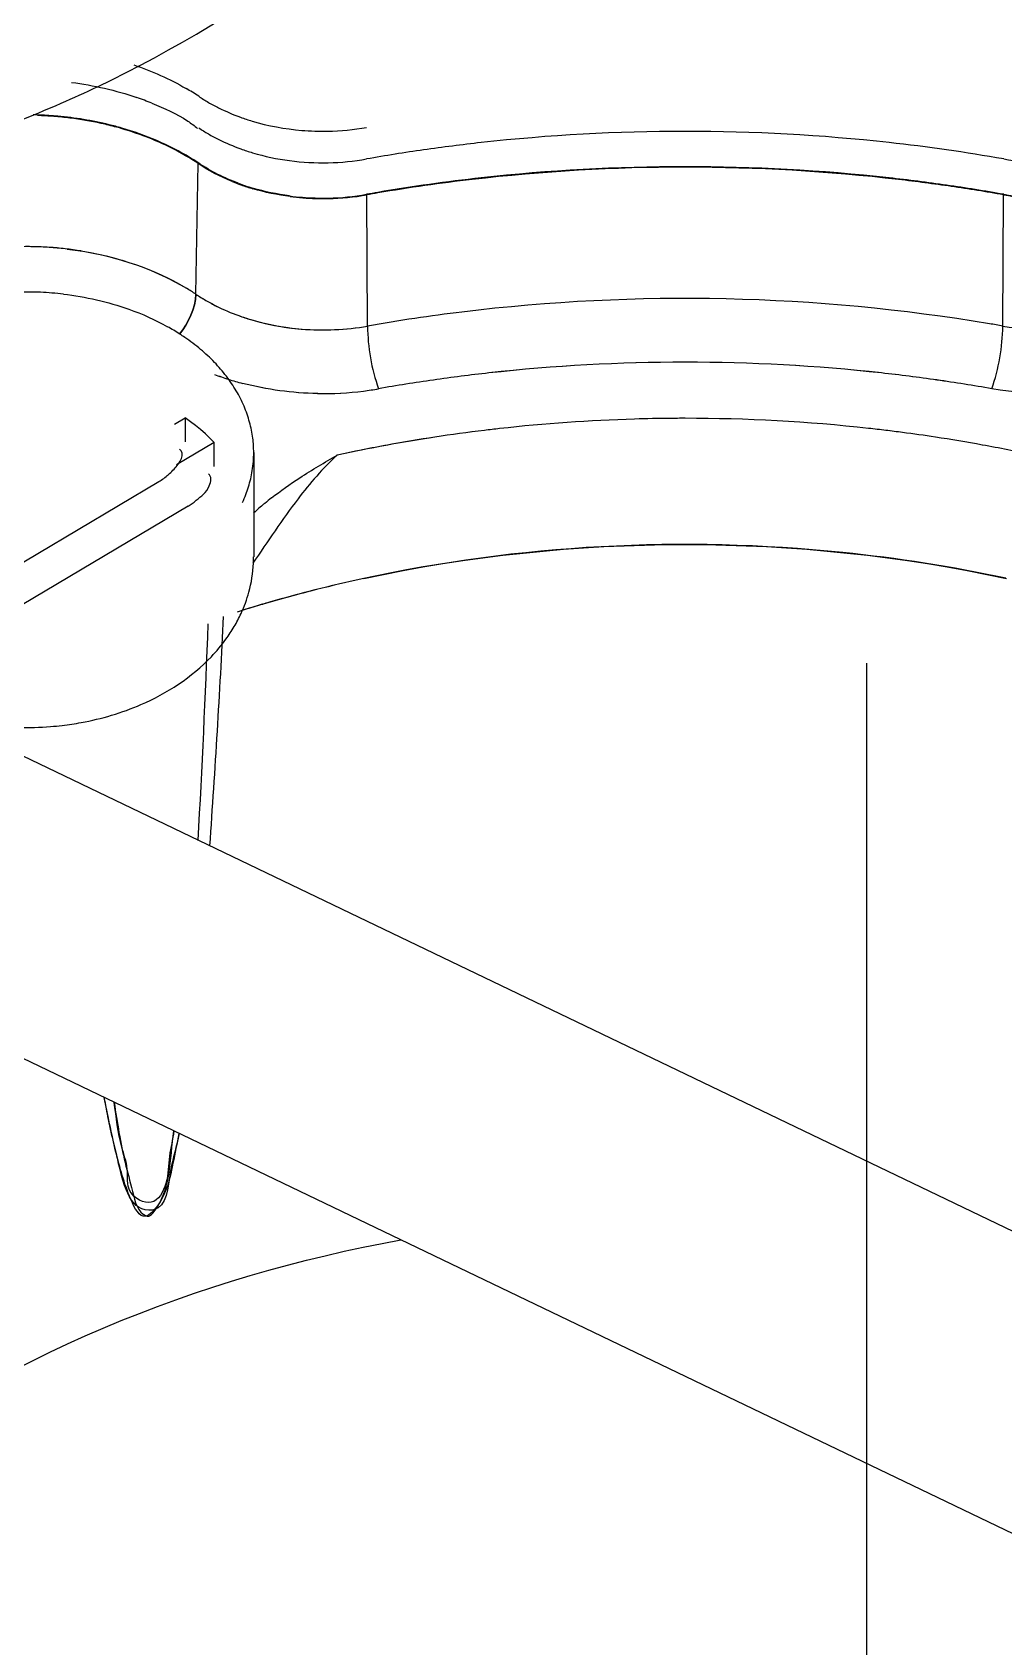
# Model space of a CAD drawing. Header units: millimetres. Extents: x 17886 to 18265, y -8727 to -7321.
# Drawn here: x 18007.5769 to 18007.7908, y -7649.8762 to -7649.5208 of the extents above; entities that cross this region are included whole.
import ezdxf

# ---------------------------------------------------------------- set-up
doc = ezdxf.new("R2010")
doc.units = ezdxf.units.MM
doc.linetypes.add('CENTER', pattern=[2, 1.25, -0.25, 0.25, -0.25])
doc.layers.add('3884027_DKREDXF_CONTINUOUS_LINE', color=7, linetype='Continuous')
doc.layers.add('DEFAULT_1', color=7, linetype='CENTER')

msp = doc.modelspace()

# ---------------------------------------------------------------- linework, layer by layer
at = {"layer": '3884027_DKREDXF_CONTINUOUS_LINE', "color": 7, "linetype": 'Continuous'}
for p, q in [((18007.61296728833, -7649.578439158648), (18007.61344878377, -7649.549670986025)), ((18007.65075247143, -7649.585442292633), (18007.65058295935, -7649.556553461731)), ((18007.79061629797, -7649.585442327536), (18007.79078581036, -7649.556553496572)), ((18007.60823999041, -7649.607046472503), (18007.610580678, -7649.605657665881)), ((18007.61175661944, -7649.606495515363), (18007.610580678, -7649.605657665881)), ((18007.61503816464, -7649.609168928497), (18007.61398660749, -7649.608252127169)), ((18007.61700855231, -7649.611074419145), (18007.60866218662, -7649.616026591326))]:
    msp.add_line(p, q, dxfattribs=at)
at = {"layer": '3884027_DKREDXF_CONTINUOUS_LINE', "color": 6, "linetype": 'Continuous'}
for p, q in [((18007.610580678, -7649.605657665881), (18007.610580678, -7649.610960966742)), ((18007.61700855231, -7649.616377720004), (18007.61700855231, -7649.611074419145)), ((18007.62568437786, -7649.613300425224), (18007.62568437786, -7649.636281455341)), ((18007.5401396378, -7649.658059244326), (18007.6048012436, -7649.619693395354)), ((18008.06664156769, -7649.916219447417), (18007.45648319591, -7649.623343428964)), ((18007.61122911792, -7649.625110148618), (18007.54656751211, -7649.663475997588)), ((18008.04067770363, -7649.970310830866), (18007.43051933186, -7649.677434812413))]:
    msp.add_line(p, q, dxfattribs=at)
at = {"layer": '3884027_DKREDXF_CONTINUOUS_LINE', "color": 7, "linetype": 'Continuous'}
for points in [[(18007.61398660749, -7649.608252127169), (18007.61289235374, -7649.607360659134), (18007.61175661944, -7649.606495515363)], [(18007.61700855231, -7649.611074419145), (18007.6160458562, -7649.610110044223), (18007.61503816464, -7649.609168928497)]]:
    msp.add_lwpolyline(points, dxfattribs=at)
at = {"layer": '3884027_DKREDXF_CONTINUOUS_LINE', "color": 6, "linetype": 'Continuous'}
for centre, radius, start, end in [((18007.48235593275, -7649.304419201288), 0.25297760367, 293.5146480519116, 295.4904046066866), ((18007.57854366377, -7649.59699181072), 0.065460061454, 67.80662090491894, 70.93424834520687), ((18007.58374588032, -7649.579548638894), 0.053727237101, 56.28666206485291, 59.76750072616247), ((18007.49097378811, -7649.324801913548), 0.230849243094, 288.0799475441733, 293.5717712254166), ((18007.5756909948, -7649.616782443381), 0.077849354731, 87.80612727686726, 88.950535212062), ((18007.57570475847, -7649.616451567015), 0.077518194012, 84.94806094834874, 87.80693094239273), ((18007.575992464, -7649.613858900886), 0.07491028734100001, 76.22075959487385, 84.9926375975011), ((18007.63811610126, -7649.496884814866), 0.04524980618300001, 243.5556480970578, 250.1890885177037), ((18007.57691291334, -7649.609822893794), 0.07077123190300001, 73.8310757524138, 76.16623916860864), ((18007.57818636445, -7649.605656257008), 0.066414818478, 66.81298339858914, 73.88524898368878), ((18007.6394514457, -7649.493301120967), 0.04907399241900001, 250.140357082958, 253.2713377804193), ((18007.64088458301, -7649.486068190037), 0.05647373157300001, 265.3045403071515, 271.1079209857197), ((18007.64097131201, -7649.486984574547), 0.055555884261, 271.0367663356801, 279.9193857933325), ((18007.72068431917, -7649.951710541298), 0.409137783412, 83.69952909743931, 96.30044725175374), ((18007.63813089076, -7649.503799075677), 0.045286309595, 243.5701906401523, 250.2761842352772), ((18007.63947547735, -7649.500175552641), 0.049151040338, 250.2262804618855, 253.3950413210426), ((18007.71988639121, -7649.943373199296), 0.400763250388, 96.31786754018232, 98.14499175048303), ((18007.72180370344, -7649.940839820172), 0.398209884962, 80.01824136783982, 83.68796711196009), ((18007.64045554142, -7649.496709870329), 0.05275229526399999, 253.4506503261626, 262.5272494193123), ((18007.64087652373, -7649.493550603458), 0.05593948102200001, 262.520561631583, 271.2462202963965), ((18007.64097271081, -7649.493950798627), 0.055537357416, 271.155990568388, 279.9212632971767), ((18007.71914204707, -7649.93818968033), 0.3955265614530001, 98.14463800799095, 99.98795006085321), ((18007.80041203899, -7649.494031509172), 0.05546063777300001, 260.0481128533092, 268.8262651506121), ((18007.71963555912, -7649.949156189776), 0.3987525821260001, 96.31359772771579, 99.61537177289104), ((18007.72068431927, -7649.959488715891), 0.409137783412, 83.69953389659439, 96.30045205090907), ((18007.72148225387, -7649.951151324824), 0.4007632009320001, 81.85498902389148, 83.68211338523562), ((18007.63936468412, -7649.508432885255), 0.048660636882, 249.4590195189727, 253.3558545249281), ((18007.64090205863, -7649.50130967187), 0.055960861589, 262.4937465008786, 268.3045690966336), ((18007.64095674837, -7649.501809652267), 0.055460643043, 271.1737160993276, 279.9518678401332), ((18007.71873091137, -7649.943545327775), 0.393069442004, 99.62196939710152, 99.99017458650718), ((18007.72222660135, -7649.945967794903), 0.395526500678, 80.0120305256854, 81.85534276640105), ((18007.80039607657, -7649.501729004716), 0.055537352143, 260.0787173970133, 268.8439906816697), ((18007.64091873849, -7649.50107222869), 0.05619869514900001, 268.2947333266557, 271.1970597680328), ((18007.59638194601, -7649.636292448638), 0.029285548343, 344.657356631329, 357.3134294874922), ((18007.59625208733, -7649.636281222376), 0.029415790944, 357.3034428875855, 359.997114967843), ((18007.59535113201, -7649.635963758486), 0.03036662554, 335.1293327008776, 344.5738997789508), ((18007.58915808701, -7649.632310338491), 0.03758482086100001, 316.3673161636124, 324.0380933069732), ((18007.57568148554, -7649.606513226672), 0.067320252036, 262.50468288402, 274.4589023030188), ((18007.57574446478, -7649.607486018112), 0.066345509876, 274.4699909565662, 276.7436011387458), ((18007.57581198235, -7649.608020184112), 0.06580711125000001, 276.7398353273545, 280.4057884874556)]:
    msp.add_arc(centre, radius, start, end, dxfattribs=at)
at = {"layer": '3884027_DKREDXF_CONTINUOUS_LINE', "color": 7, "linetype": 'Continuous'}
for centre, radius, start, end in [((18007.57569692023, -7649.616476985129), 0.07742253159700002, 85.57771921821166, 88.23444082917833), ((18007.57575926849, -7649.615666730349), 0.076609881602, 82.91423569217413, 85.57748477151485), ((18007.57603790717, -7649.613596810394), 0.07452140197500001, 77.53459402838443, 82.93051670791237), ((18007.57666354972, -7649.610682365548), 0.071540618065, 74.7619429244802, 77.5200265267602), ((18007.57722699275, -7649.608597761735), 0.06938121481900002, 72.59390196548591, 74.7584224413989), ((18007.57802703636, -7649.606084186473), 0.06674341401100002, 69.12399645473248, 72.60376690936964), ((18007.63895857982, -7649.509444836836), 0.04769885166100001, 247.7702728172996, 250.3051912038276), ((18007.71957524733, -7649.948636161143), 0.398106828261, 96.60805419906342, 99.6192760365793), ((18007.72068419019, -7649.959250888374), 0.408778668779, 83.39789226868191, 96.59124398526745), ((18007.72155872307, -7649.950446523393), 0.3999321671030001, 81.70052120833374, 83.37732863295358), ((18007.63943751408, -7649.508104157076), 0.049122508732, 250.306247128502, 253.5154136850686), ((18007.64090359845, -7649.501164091062), 0.05622775728200002, 262.6343728390229, 268.3808904161683), ((18007.64095713035, -7649.501693551485), 0.05569799220900001, 271.1936522872539, 279.9519269914692), ((18007.71873376942, -7649.943443777092), 0.392846840271, 99.62481870105424, 99.99017714535536), ((18007.72226515869, -7649.945616631512), 0.395050886188, 80.0116658561112, 81.70079036549679), ((18007.80039722777, -7649.501592457289), 0.05579510630700001, 260.0805949041431, 268.9632149192937), ((18007.64091863072, -7649.50095405411), 0.05643813584500001, 268.371660582141, 271.2170894258478), ((18007.57568415865, -7649.644626452839), 0.07666873501900001, 88.89472330113506, 94.13955912406887), ((18007.57568445212, -7649.644644741986), 0.076686204613, 88.6304835023313, 93.96859923029656), ((18007.57568887842, -7649.644531155587), 0.07657336451100001, 86.26304828453675, 88.89687873988653), ((18007.57569085466, -7649.644485340299), 0.076526695481, 85.95744291180142, 88.6324233724983), ((18007.57578438741, -7649.643296102402), 0.07533471388000001, 80.90599214797504, 86.27431220762749), ((18007.57574545817, -7649.643747227377), 0.07578656964500002, 83.26556659260653, 85.95928199507401), ((18007.57568652728, -7649.648487564051), 0.07054246229600002, 87.51103388146564, 95.72714040182085), ((18007.57572247394, -7649.647918795081), 0.069972669744, 83.38564605491031, 87.52021528460712), ((18007.58384439232, -7649.6220696521), 0.05245631741000001, 56.2776806856556, 58.9927740657636), ((18007.58385252397, -7649.622058507393), 0.052443465643, 56.2779357609143, 58.99377720502819), ((18007.63805898927, -7649.539625988431), 0.046250890901, 243.5435979000519, 250.2304390051092), ((18007.63806139017, -7649.539620268699), 0.046257396428, 243.5564078558069, 250.2299288975878), ((18007.72064189597, -7649.986142740292), 0.406768336066, 80.51428051491862, 96.9325517119002), ((18007.58222296361, -7649.629339427409), 0.050146868528, 57.17858426727663, 60.76210415098206), ((18007.63942405385, -7649.535958158276), 0.050164588284, 250.1800745471595, 253.2710235448118), ((18007.63943758743, -7649.535918085036), 0.05020656556700001, 250.1811499472167, 253.3813088127893), ((18007.64042904448, -7649.532432176407), 0.05383064717300001, 253.3268811034852, 262.3592979865711), ((18007.64044494794, -7649.532359745061), 0.05390440284800001, 253.4370122844208, 262.5306094946611), ((18007.71943143265, -7649.975566646272), 0.3961234677780001, 96.94338966182664, 99.98426193585796), ((18007.72260846488, -7649.971521894709), 0.392023593105, 80.0098466779643, 80.44560834697307), ((18007.80044059527, -7649.529354730503), 0.056941213376, 260.0649160208496, 271.6880649872549), ((18007.58355660575, -7649.627247481447), 0.04766601026600001, 55.53754437813817, 57.16279380027687), ((18007.58562979924, -7649.624300028438), 0.044062713258, 49.94253044402191, 55.59147978185725), ((18007.64075944596, -7649.530340078154), 0.05594812245900001, 262.3088088950728, 265.284163642882), ((18007.64076895478, -7649.530271232114), 0.05601733547200001, 262.4797158264673, 265.4443534788272), ((18007.58835301385, -7649.621043722998), 0.03981780072300001, 43.90601590192134, 49.92631757065394), ((18007.5912307301, -7649.618282069472), 0.03582932456700001, 37.45449310515168, 43.91548270286178), ((18007.63875789303, -7649.538515974074), 0.06153378416100001, 249.3346725924868, 252.3703696045249), ((18007.6387535258, -7649.538521707045), 0.06152728997200001, 249.3469040959492, 252.3728864656862), ((18007.71990504203, -7649.979089184808), 0.385659298575, 96.31719304743139, 98.14701964788706), ((18007.71995010429, -7649.979438912053), 0.38601167949, 96.32091435576147, 98.14628023789359), ((18007.72068431634, -7649.987152146337), 0.393758876495, 83.69617532022984, 96.30353229649074), ((18007.72068431944, -7649.987208512155), 0.393815089049, 83.70009897713106, 96.29990242790696), ((18007.72146335108, -7649.979091245224), 0.3856613735210001, 81.85512678277634, 83.68280577816934), ((18007.72141865199, -7649.979437980453), 0.3860107405570001, 81.8532479844756, 83.67879040425426), ((18007.5940842895, -7649.616090193826), 0.03223111722400001, 30.50892823988933, 37.44622199437563), ((18007.6395067015, -7649.53616868569), 0.06399761648200002, 252.3679221308331, 255.25149359682), ((18007.63950870939, -7649.536153731317), 0.064012768706, 252.3705116661288, 255.2549497734205), ((18007.59654614238, -7649.614639697787), 0.029373730603, 23.14270460650765, 30.50920200792601), ((18007.64091525302, -7649.528984350705), 0.07132925192999999, 269.0719115417209, 277.219631864914), ((18007.64091423605, -7649.528946215702), 0.07136698509600002, 269.0887359316352, 277.2165717353742), ((18007.64115398023, -7649.530929085189), 0.069369707293, 277.2258582010621, 279.9744109980318), ((18007.64115474379, -7649.530964901773), 0.06933430662600001, 277.2289781899865, 279.9791427960533), ((18007.71922640576, -7649.974395296673), 0.3809164078890001, 98.14602281950049, 99.98649445879794), ((18007.71924753124, -7649.97448631031), 0.3810096994480001, 98.14723245534533, 99.98720843892335), ((18007.72211786146, -7649.974507635588), 0.381031269966, 80.01281770172518, 81.8549039767308), ((18007.72214235557, -7649.97439454929), 0.3809156505820001, 80.01348492884479, 81.85350377128876), ((18007.59852508191, -7649.613786521202), 0.027218721844, 15.35982210103401, 23.12849043839901), ((18007.59992671039, -7649.613398615542), 0.025764409295, 7.293009251320094, 15.35362457300456), ((18007.72056650425, -7649.973134035297), 0.3673736014440001, 91.71628608746076, 96.36470651887596), ((18007.7205870533, -7649.973457769685), 0.3676975513440001, 91.71797461717081, 96.36229502499606), ((18007.72068187323, -7649.975804993775), 0.370046818724, 90.50876536151738, 91.7217549803801), ((18007.72068759707, -7649.975555237017), 0.369797092069, 90.50999593121794, 91.72380291697887), ((18007.72068435211, -7649.9759912139), 0.370233053518, 90.00138982718626, 90.50889307304001), ((18007.72068455905, -7649.975237437406), 0.3694792780060001, 90.001424753532, 90.50996349549747), ((18007.72072964434, -7649.974083962425), 0.3683258059330001, 83.7092902742451, 90.00844256240937), ((18007.72072163557, -7649.974215624557), 0.3684574679480001, 83.71029764175704, 90.00719416856907), ((18007.60060335955, -7649.613300952586), 0.025080838982, 0.0002557542948690446, 7.267933850496376), ((18007.71899431531, -7649.960685006856), 0.354823475846, 98.65784251670252, 100.4253293246137), ((18007.71907771986, -7649.961405322018), 0.355548067931, 98.65365464800988, 100.3419973675015), ((18007.71964870337, -7649.96503867574), 0.3592260417020001, 96.90155665389753, 98.65649610261225), ((18007.71979676715, -7649.966119837363), 0.3603171015530001, 96.90500923558986, 98.65389475494493), ((18007.72012027245, -7649.968710971791), 0.3629283351670001, 96.37210198986531, 96.90653162628008), ((18007.72008894372, -7649.968560050484), 0.362774802062, 96.36982843896972, 96.90375334338641), ((18007.72126856117, -7649.968654812941), 0.3628702158680001, 83.09929899798938, 83.69994203536753), ((18007.72123911474, -7649.968789501048), 0.363007407124, 83.09480851480427, 83.6976533080624), ((18007.72147294184, -7649.966967319391), 0.3611703906050001, 82.51170796535955, 83.09932271002675), ((18007.72139671971, -7649.967486621748), 0.361695029981, 82.51046051184223, 83.09478012454592), ((18007.72167184344, -7649.965423983676), 0.3596141279130001, 81.3470224727295, 82.51108532911098), ((18007.72186033911, -7649.964061173789), 0.358238543064, 81.34403253964518, 82.51256427204633), ((18007.72229164043, -7649.961400956739), 0.355543644226, 79.6579216941861, 81.34822784277996), ((18007.72236354185, -7649.960751209337), 0.3548905470670001, 79.65062958239176, 81.34392241139314), ((18007.60053550248, -7649.613296015816), 0.025148696514, 350.8817367533363, 359.9890077226005), ((18007.71812098549, -7649.956170543406), 0.350226578882, 100.3417640768285, 102.2032513284176), ((18007.71810949329, -7649.955931532006), 0.3499883615090001, 100.4236832490245, 102.2096127615693), ((18007.72323092422, -7649.956068875736), 0.3501285672280001, 77.79210301955433, 79.65260795649387), ((18007.72324316291, -7649.956192832507), 0.350249312173, 77.7982762643098, 79.65809777861124), ((18007.59967467413, -7649.613148332255), 0.026022052399, 342.8744131379688, 350.8610408827284), ((18007.59814064116, -7649.612672783065), 0.027628102557, 335.1874882197127, 342.8687270933864), ((18007.66542797437, -7649.669187428459), 0.05822652377000001, 129.853657376561, 131.1150954345462), ((18007.669221917, -7649.673747665514), 0.064158612426, 128.1526856673804, 129.8449201616003), ((18007.65873092251, -7649.661577265555), 0.048089313955, 131.0659487859685, 133.4455606580028), ((18007.71575928527, -7649.945862730103), 0.311866498321, 102.2530401913949, 106.1927092573644), ((18007.71612738293, -7649.947361583238), 0.313408213945, 102.1982735042543, 106.1130496994831), ((18005.29362422094, -7649.534637988911), 2.32827507498, 355.9291396788172, 357.1754868819437), ((18005.29477209004, -7649.534727248249), 2.327124202247, 355.9293212683792, 357.1762899542836), ((18007.71333531773, -7649.937439268722), 0.3031008048030001, 106.1265452263899, 107.5302364612809), ((18007.71312395256, -7649.936470702165), 0.3021121182070001, 106.5252328786083, 107.5470970825629), ((18007.71356855242, -7649.937957192493), 0.303663669324, 106.2117253475085, 106.5258784998826), ((18004.77228714239, -7649.542776715787), 2.845448357941, 356.8589339790129, 357.8203896382528)]:
    msp.add_arc(centre, radius, start, end, dxfattribs=at)
at = {"layer": '3884027_DKREDXF_CONTINUOUS_LINE', "color": 6, "linetype": 'Continuous'}
for points, knots in [([(18007.59125577286, -7649.532757754201), (18007.62528392191, -7649.516534131775), (18007.68385228407, -7649.472419501219), (18007.72451055932, -7649.408983077139), (18007.73236554569, -7649.375695260524)], [0, 0, 0, 0, 0.5243096411, 1, 1, 1, 1]), ([(18007.61356654304, -7649.534856983284), (18007.61426295221, -7649.535322063992), (18007.61570394267, -7649.536216034454), (18007.6171981269, -7649.53701760464), (18007.61796507727, -7649.537400011912)], [0, 0, 0, 0, 0.4942247624, 1, 1, 1, 1]), ([(18007.61116468324, -7649.540291815059), (18007.61154389121, -7649.540545060308), (18007.61227972701, -7649.541069778323), (18007.61297511832, -7649.541647665215), (18007.61330614753, -7649.541948100165)], [0, 0, 0, 0, 0.5049605629, 1, 1, 1, 1]), ([(18007.61356654304, -7649.541804643946), (18007.61426428718, -7649.542270616183), (18007.61570813237, -7649.543166232614), (18007.61720536046, -7649.543969093778), (18007.61797390308, -7649.544352074141)], [0, 0, 0, 0, 0.4942137337, 1, 1, 1, 1]), ([(18007.60883789884, -7649.616140866698), (18007.60914655334, -7649.61574627439), (18007.6096538363, -7649.615005929847), (18007.60995852982, -7649.614121996688), (18007.60995852982, -7649.613724673383)], [0, 0, 0, 0, 0.5576907739, 1, 1, 1, 1]), ([(18007.60995852982, -7649.613724673383), (18007.60995852982, -7649.613506629094), (18007.60985942026, -7649.613039803822), (18007.60951507925, -7649.612707644226), (18007.60931747245, -7649.612580407875)], [0, 0, 0, 0, 0.4812585847, 1, 1, 1, 1]), ([(18007.6048012436, -7649.619693395354), (18007.60554013864, -7649.619254890658), (18007.60697581346, -7649.618156768944), (18007.6082590979, -7649.616880821566), (18007.60883789884, -7649.616140866698)], [0, 0, 0, 0, 0.4776994567, 1, 1, 1, 1]), ([(18007.61302989659, -7649.623815665263), (18007.6141275581, -7649.622903208508), (18007.61596720821, -7649.621688269368), (18007.61647878632, -7649.618479584364), (18007.61574004127, -7649.618004994429)], [0, 0, 0, 0, 0.6191384813, 1, 1, 1, 1]), ([(18007.61122911792, -7649.625110148618), (18007.61152781642, -7649.624932882974), (18007.61214368887, -7649.624521066953), (18007.61272809759, -7649.62406654273), (18007.61302989659, -7649.623815665263)], [0, 0, 0, 0, 0.4695062526, 1, 1, 1, 1]), ([(18007.61957952691, -7649.654381920978), (18007.62022510399, -7649.653490327362), (18007.62142690895, -7649.651659528399), (18007.62244618771, -7649.649720611123), (18007.62290153986, -7649.648735092553)], [0, 0, 0, 0, 0.5034637990999999, 1, 1, 1, 1]), ([(18007.50503694946, -7649.869020831577), (18007.51354389494, -7649.858601999329), (18007.55590808756, -7649.817482585531), (18007.61365671628, -7649.794795293921), (18007.65810189223, -7649.786634804825)], [0, 0, 0, 0, 0.2293815692, 1, 1, 1, 1])]:
    msp.add_open_spline(points, degree=3, knots=knots, dxfattribs=at)
for points in [[(18007.59927793652, -7649.527954199051), (18007.60327022528, -7649.529289441271), (18007.60716176835, -7649.531007928601), (18007.61079808679, -7649.533128878755)], [(18007.58558268413, -7649.531787817097), (18007.59045112371, -7649.532415630571), (18007.59528727972, -7649.533518074435), (18007.59992638928, -7649.535122604359)], [(18007.60327014113, -7649.536381407628), (18007.60598894811, -7649.537491356523), (18007.60872255333, -7649.538660895245), (18007.61116468324, -7649.540291815059)], [(18007.62532600564, -7649.540298234446), (18007.62887778706, -7649.54136656334), (18007.63256526604, -7649.542047303419), (18007.6362616698, -7649.542352388809)], [(18007.61356654304, -7649.549582818539), (18007.61065964641, -7649.547641515044), (18007.60754769403, -7649.545986139163), (18007.60433611139, -7649.544606123114)], [(18007.6222907741, -7649.553999750175), (18007.61923871162, -7649.552855405402), (18007.61627719316, -7649.551393063344), (18007.61356654304, -7649.549582818539)], [(18007.63359164495, -7649.556790982972), (18007.63083317221, -7649.556426792728), (18007.6280926736, -7649.555852172774), (18007.62542698068, -7649.55505474713)], [(18007.60086485453, -7649.668789106754), (18007.60659906891, -7649.66630849061), (18007.61205408695, -7649.662770983343), (18007.61636116689, -7649.658245087461)], [(18007.58769796492, -7649.672744980828), (18007.592205282, -7649.671916813064), (18007.59665878349, -7649.670608649421), (18007.60086485453, -7649.668789106754)]]:
    msp.add_open_spline(points, degree=3, dxfattribs=at)
at = {"layer": '3884027_DKREDXF_CONTINUOUS_LINE', "color": 7, "linetype": 'Continuous'}
for points in [[(18007.61344878377, -7649.549670986025), (18007.60982569703, -7649.547251416048), (18007.60588112579, -7649.54527586041), (18007.60181083217, -7649.54372222394)], [(18007.62091309721, -7649.553598443794), (18007.61831068998, -7649.552534475182), (18007.61578684369, -7649.551232395273), (18007.61344878393, -7649.549670976296)], [(18007.63369516336, -7649.556927870997), (18007.63092658208, -7649.556569298149), (18007.62817550661, -7649.556000002003), (18007.62549863906, -7649.55520753941)], [(18007.5846327664, -7649.568483558249), (18007.59377449774, -7649.569563636107), (18007.6029782463, -7649.572365341251), (18007.61086706352, -7649.577109219745)], [(18007.58769140054, -7649.568908320116), (18007.59578282923, -7649.570205703372), (18007.60384491547, -7649.572885622181), (18007.61086778765, -7649.577108617324)], [(18007.58378234659, -7649.578411867626), (18007.5886805188, -7649.578980625809), (18007.59355362265, -7649.580075434549), (18007.59819835165, -7649.581731354048)], [(18007.61296648577, -7649.578439743671), (18007.61291358181, -7649.581602964588), (18007.61129482344, -7649.584713523729), (18007.60936624373, -7649.587221380525)], [(18007.60936655403, -7649.587221590866), (18007.61129554034, -7649.584713532318), (18007.61291463551, -7649.581602578142), (18007.61296757201, -7649.578438949911)], [(18007.59819835165, -7649.581731354048), (18007.601133346, -7649.582777726051), (18007.60399808078, -7649.584058470626), (18007.60671654509, -7649.585581309426)], [(18007.63615972856, -7649.586098799504), (18007.64101239576, -7649.58649931794), (18007.64595713399, -7649.586287001333), (18007.65075247143, -7649.585442292633)], [(18007.63631965021, -7649.586111589941), (18007.64112050049, -7649.586494313628), (18007.646009313, -7649.586277508033), (18007.65075237162, -7649.58544202269)], [(18007.65075237162, -7649.58544202269), (18007.65077978261, -7649.590114677159), (18007.65161664188, -7649.594843082932), (18007.6531693916, -7649.5992502838)], [(18007.78819937336, -7649.599250306013), (18007.78975212582, -7649.594843106113), (18007.79058898681, -7649.590114700166), (18007.79061639786, -7649.585442045698)], [(18007.63977922353, -7649.600304174672), (18007.63420776803, -7649.600216061763), (18007.628602766, -7649.599477026923), (18007.623214397, -7649.598057745541)], [(18007.6397598981, -7649.600304245096), (18007.63419550104, -7649.600214608394), (18007.62859793243, -7649.599475601748), (18007.62321628164, -7649.598058427064)], [(18007.81814240335, -7649.598061113493), (18007.80848240619, -7649.600603284691), (18007.79803689844, -7649.600982295296), (18007.78819929955, -7649.599250294244)], [(18007.81815670078, -7649.598057163224), (18007.80849271785, -7649.600603008654), (18007.79804180119, -7649.600982503884), (18007.78819937336, -7649.599250306013)], [(18007.64409088212, -7649.613859758261), (18007.64090115347, -7649.616754495901), (18007.63807471763, -7649.62005364883), (18007.63545702954, -7649.623474406633)], [(18007.63584877358, -7649.618842124639), (18007.63853821976, -7649.617088904652), (18007.64130150636, -7649.615448695187), (18007.64408999986, -7649.613857719045)], [(18007.62958734191, -7649.623295430612), (18007.63160092398, -7649.621712646634), (18007.63370321003, -7649.620240793603), (18007.63584877358, -7649.618842124639)], [(18007.63545702954, -7649.623474406633), (18007.63194539068, -7649.628063366681), (18007.62876915807, -7649.632899978518), (18007.62549030643, -7649.637658055201)], [(18007.6499056866, -7649.64102941793), (18007.69602099477, -7649.631048184916), (18007.74533948137, -7649.631047638146), (18007.79145504174, -7649.641027705879)], [(18007.60350897462, -7649.780759631418), (18007.60749076329, -7649.775979791115), (18007.60721175724, -7649.768826009289), (18007.60808847671, -7649.762667042061)]]:
    msp.add_open_spline(points, degree=3, dxfattribs=at)
for points, knots in [([(18007.6129672885, -7649.578439148811), (18007.61367895792, -7649.578914420728), (18007.61515152449, -7649.579827980566), (18007.61667845045, -7649.580647115386), (18007.61746220683, -7649.581037902262)], [0, 0, 0, 0, 0.4942247624, 1, 1, 1, 1]), ([(18007.61296757201, -7649.578438949911), (18007.61367787217, -7649.578913304516), (18007.61514751006, -7649.579825181443), (18007.61667131654, -7649.58064299316), (18007.61745344478, -7649.581033191253)], [0, 0, 0, 0, 0.4942342320000001, 1, 1, 1, 1]), ([(18007.79128837687, -7649.640990482669), (18007.77943891308, -7649.638433306971), (18007.73253667566, -7649.631051653616), (18007.68408330609, -7649.6335942481), (18007.64957200645, -7649.641100598436)], [0, 0, 0, 0, 0.2555256197, 1, 1, 1, 1]), ([(18007.60259033983, -7649.780146267514), (18007.59822567746, -7649.780076351601), (18007.59539184887, -7649.767324564657), (18007.59364226862, -7649.759906340887), (18007.59278773202, -7649.755327301593)], [0, 0, 0, 0, 0.483771429, 1, 1, 1, 1]), ([(18007.60922465541, -7649.763212352689), (18007.60883106774, -7649.765394775559), (18007.60777639485, -7649.769974565526), (18007.60686457882, -7649.775903657728), (18007.6014505413, -7649.784085388083), (18007.59807000207, -7649.77662016473), (18007.59652199219, -7649.771951632292), (18007.59458474974, -7649.76451510377), (18007.59348431974, -7649.759045082128), (18007.59279123259, -7649.755325706557)], [0, 0, 0, 0, 0.1378933251, 0.2810083638, 0.4239801518, 0.5344698031, 0.6486696828, 0.7647462054, 1, 1, 1, 1]), ([(18007.60811553755, -7649.76265907561), (18007.60787269242, -7649.76451478019), (18007.60684874897, -7649.768381222972), (18007.60701206588, -7649.773779641579), (18007.60370501245, -7649.779947284345), (18007.59729298592, -7649.776401729416), (18007.59830057568, -7649.770942029716), (18007.59584820161, -7649.764674428527), (18007.59546220959, -7649.759659291803), (18007.59494008273, -7649.75635744427)], [0, 0, 0, 0, 0.1331977105, 0.2778599818, 0.4021171342, 0.5253159197999999, 0.6456715032, 0.7620855555, 1, 1, 1, 1]), ([(18007.59494072421, -7649.756358465705), (18007.59563197994, -7649.760801016188), (18007.59667366658, -7649.767645126967), (18007.59897649828, -7649.775517400192), (18007.60008733531, -7649.780667562323), (18007.60201147311, -7649.781370566858)], [0, 0, 0, 0, 0.5143632327000001, 0.7656378028, 1, 1, 1, 1]), ([(18007.60924014523, -7649.763209295326), (18007.60874671237, -7649.766089107181), (18007.60691571599, -7649.771013004389), (18007.60659178261, -7649.779344012111), (18007.60365639716, -7649.780038292762)], [0, 0, 0, 0, 0.4920349615, 1, 1, 1, 1]), ([(18007.60201147311, -7649.781370566858), (18007.6022475803, -7649.78145683117), (18007.60287680786, -7649.781422380396), (18007.6033062729, -7649.781002959711), (18007.60350897462, -7649.780759631418)], [0, 0, 0, 0, 0.4425035053, 1, 1, 1, 1]), ([(18007.60365639716, -7649.780038292762), (18007.60348478665, -7649.780078882273), (18007.60313026585, -7649.780135949173), (18007.6027718249, -7649.780149174656), (18007.60259033983, -7649.780146267514)], [0, 0, 0, 0, 0.4927861297, 1, 1, 1, 1])]:
    msp.add_open_spline(points, degree=3, knots=knots, dxfattribs=at)
at = {"layer": 'DEFAULT_1', "color": 2, "linetype": 'CENTER'}
msp.add_line((18007.76068431943, -7650.259676120078), (18007.76068431943, -7649.65967612008), dxfattribs=at)

doc.saveas('drawing.dxf')
